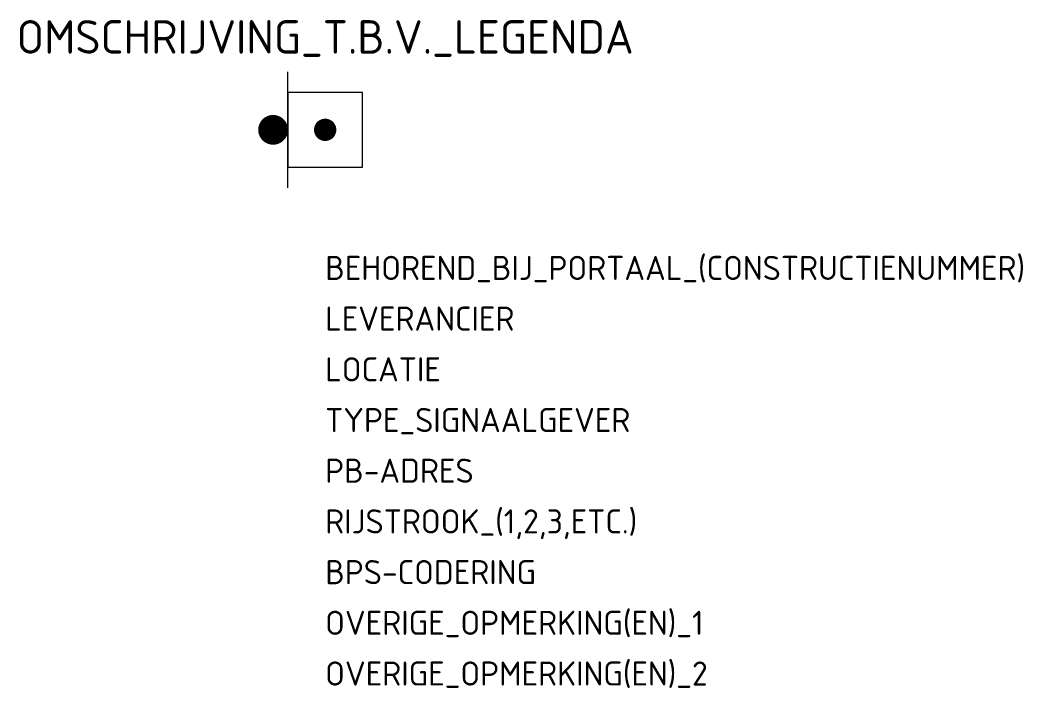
# Model space of a CAD drawing. Extents: x -22.8 to 52.1, y -38.9 to 11.
import ezdxf
from ezdxf.enums import TextEntityAlignment as Align

# ---------------------------------------------------------------- set-up
doc = ezdxf.new("R2010")
doc.units = 0
doc.header["$LTSCALE"] = 10
doc.header["$MEASUREMENT"] = 0
doc.layers.get('0').update_dxf_attribs({"linetype": 'CONTINUOUS'})
doc.layers.add('N-WE-VW-TDI-T18', color=1, linetype='CONTINUOUS', lineweight=18)
doc.layers.add('N-WE-VW-TDI-T25', color=7, linetype='CONTINUOUS', lineweight=25)
doc.styles.add('NLCS-ISO', font='NLCS-ISO.ttf')

msp = doc.modelspace()

# ---------------------------------------------------------------- linework, layer by layer
at = {"color": 0, "linetype": 'ByBlock'}
msp.add_line((-2.778, -1.541), (-2.778, 7.097), dxfattribs=at)
at = {"color": 0, "linetype": 'ByBlock', "flags": 128}
msp.add_lwpolyline([(2.778, 5.556), (-2.778, 5.556), (-2.778, 0), (2.778, 0)], close=True, dxfattribs=at)
for points, const_width in [([(-4.439, 2.778, 1), (-3.328, 2.778, 1)], 1.111), ([(-0.417, 2.778, -1), (0.417, 2.778, -1)], 0.833)]:
    msp.add_lwpolyline(points, format="xyb", close=True, dxfattribs=dict(at, const_width=const_width))

# ---------------------------------------------------------------- texts
at = {"layer": 'N-WE-VW-TDI-T18', "linetype": 'ByBlock', "style": 'NLCS-ISO', "flags": 1}
for tag, p, s in [('BEHOREND_BIJ_PORTAAL_(CONSTRUCTIENUMMER)', (0, -8.431), ''), ('LEVERANCIER', (0, -12.215), ''), ('LOCATIE', (0, -16), ''), ('TYPE_SIGNAALGEVER', (0, -19.784), 'MSI-RS 3.2'), ('PB-ADRES', (0, -23.569), ''), ('RIJSTROOK_(1,2,3,ETC.)', (0, -27.353), ''), ('BPS-CODERING', (0, -31.138), ''), ('OVERIGE_OPMERKING(EN)_1', (0, -34.922), ''), ('OVERIGE_OPMERKING(EN)_2', (0, -38.707), '')]:
    msp.add_attdef(tag, p, s, height=1.8, dxfattribs=at)
at = {"layer": 'N-WE-VW-TDI-T25', "linetype": 'ByBlock', "style": 'NLCS-ISO'}
msp.add_attdef('OMSCHRIJVING_T.B.V._LEGENDA', text='Ledsignaalgever', height=2.5, dxfattribs=at).set_placement((0, 7.715), align=Align.BOTTOM_CENTER)

doc.saveas('drawing.dxf')
